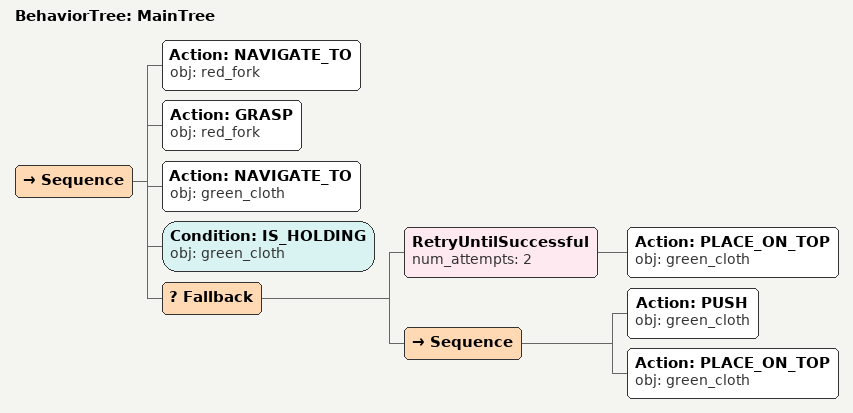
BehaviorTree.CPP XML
<root main_tree_to_execute="MainTree">
  <BehaviorTree ID="MainTree">
    <Sequence>
      <!-- Navigate to red_fork -->
      <Action ID="NAVIGATE_TO" obj="red_fork" />
      <!-- Grasp red_fork -->
      <Action ID="GRASP" obj="red_fork" />
      <!-- Navigate to green_cloth -->
      <Action ID="NAVIGATE_TO" obj="green_cloth" />
      <!-- Check green_cloth is holding before PLACE_ON_TOP -->
      <Condition ID="IS_HOLDING" obj="green_cloth" />
      <!-- Fallback: if PLACE_ON_TOP green_cloth fails, try alternative to reposition -->
      <Fallback>
        <!-- Retry PLACE_ON_TOP green_cloth up to 2 attempts -->
        <RetryUntilSuccessful num_attempts="2">
          <!-- Place on green_cloth -->
          <Action ID="PLACE_ON_TOP" obj="green_cloth" />
        </RetryUntilSuccessful>
        <Sequence>
          <!-- Push green_cloth forward toward front edge of table -->
          <Action ID="PUSH" obj="green_cloth" />
          <!-- Place on green_cloth -->
          <Action ID="PLACE_ON_TOP" obj="green_cloth" />
        </Sequence>
      </Fallback>

    </Sequence>
  </BehaviorTree>
</root>
